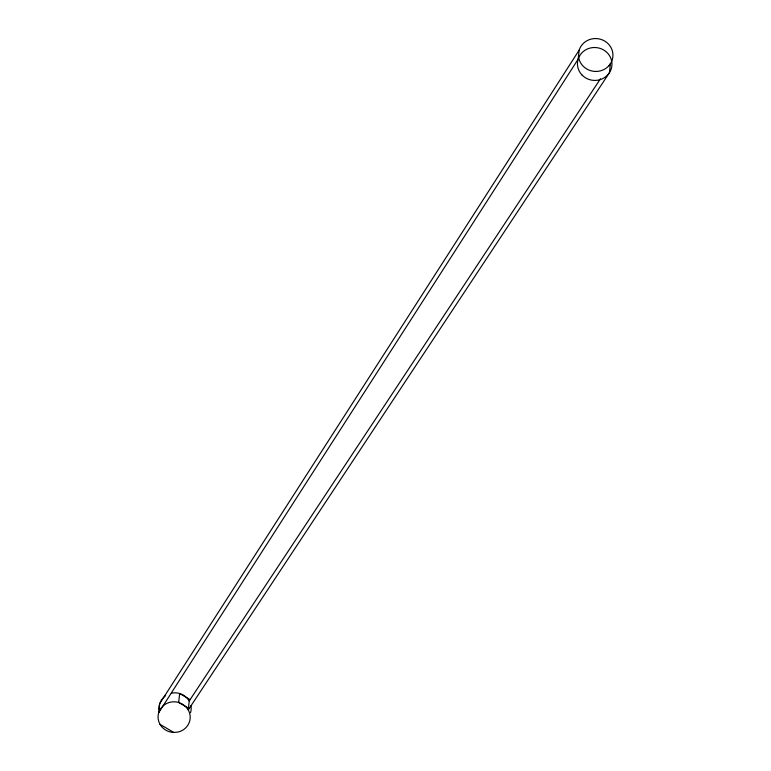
<?xml version="1.0" encoding="UTF-8"?>
<svg xmlns="http://www.w3.org/2000/svg" width="771" height="771" viewBox="0 0 771 771"><rect width="100%" height="100%" fill="white"/><g stroke="black" fill="none" stroke-linecap="round" stroke-linejoin="round"><path stroke-width="1.16" d="M600.455 78.796L189.223 700.964L188.249 709.927A16.085 15.324 6.2 0 1 177.908 732.065L173.735 732.45A16.085 15.324 6.2 0 1 158.71 712.645L159.684 703.672L161.38 700.029L164.021 696.945A16.085 15.324 6.2 0 1 165.63 695.673M578.529 56.572A17.27 16.451 6.2 0 0 603.944 69.535A17.27 16.451 6.2 0 0 606.526 42.299A17.27 16.451 6.2 0 0 579.137 50.182L578.163 59.155L158.71 712.645L160.407 709.002L163.047 705.908A16.085 15.324 6.2 0 1 178.67 702.458L182.515 704.125L185.772 706.67L188.249 709.927L609.447 72.686L610.42 63.723L609.09 65.728M579.137 50.182L159.684 703.672A16.085 15.324 6.2 0 0 159.115 709.628M190.109 699.625L179.643 693.495A16.085 15.324 6.2 0 0 171.326 693.216M189.136 708.588L178.67 702.458L179.643 693.495L183.488 695.153L186.755 697.707L189.223 700.964M160.011 724.326L173.783 732.45M190.948 705.687A16.085 15.324 6.2 0 1 190.533 712.645M582.211 75.192A17.27 16.451 6.2 0 0 611.268 68.783A17.27 16.451 6.2 0 0 590.663 47.927A17.27 16.451 6.2 0 0 582.211 75.192"/></g></svg>
